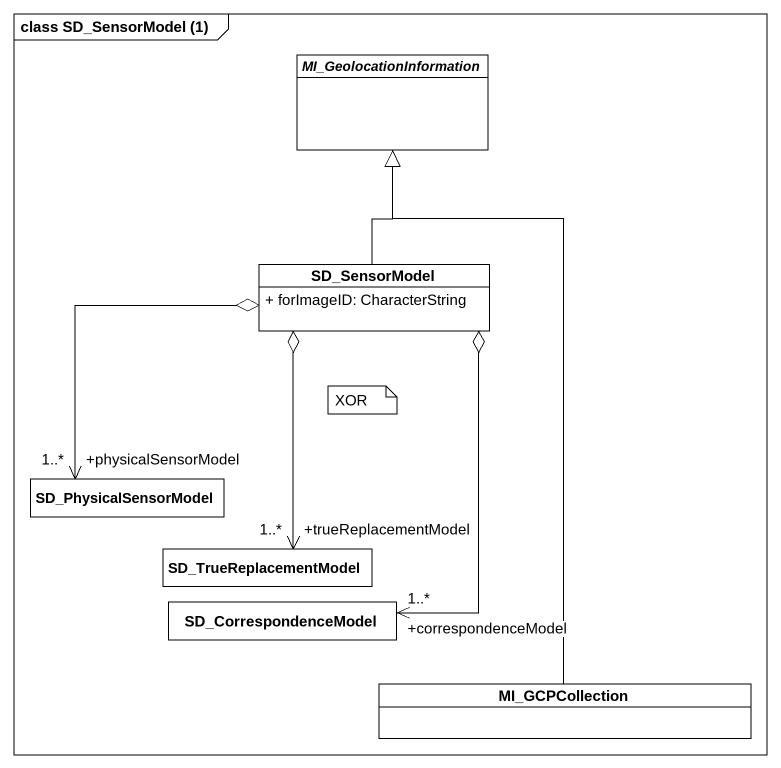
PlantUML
@startuml
mainframe class SD_SensorModel (1)
hide circle
hide empty members
skinparam classAttributeIconSize 0
abstract class MI_GeolocationInformation
class SD_SensorModel {
  + forImageID: CharacterString
}
class SD_PhysicalSensorModel
class SD_TrueReplacementModel
class SD_CorrespondenceModel
class MI_GCPCollection
SD_SensorModel -up-|> MI_GeolocationInformation
SD_PhysicalSensorModel "+physicalSensorModel\n1..*" <-up-o SD_SensorModel
SD_TrueReplacementModel "+trueReplacementModel\n1..*" <-up-o SD_SensorModel
SD_CorrespondenceModel "+correspondenceModel\n1..*" <-up-o SD_SensorModel
MI_GCPCollection -up-|> MI_GeolocationInformation
note as N1
  XOR
end note
@enduml
